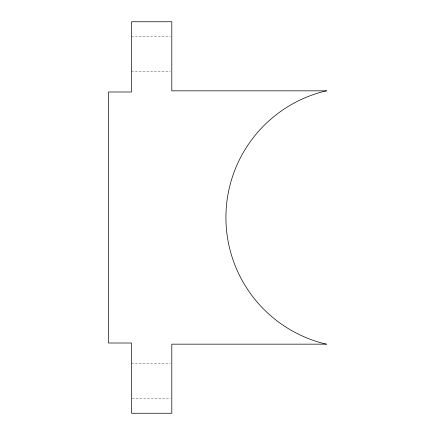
<?xml version="1.0" encoding="UTF-8"?>
<svg xmlns="http://www.w3.org/2000/svg" width="435" height="435" viewBox="0 0 435 435"><rect width="100%" height="100%" fill="white"/><g stroke="black" fill="none" stroke-linecap="round" stroke-linejoin="round"><path stroke-width="0.33" stroke-dasharray="2.17 1.63" d="M131.511 36.719L170.466 36.719M131.511 71.264L170.466 71.264M131.511 363.736L170.466 363.736M132.18 398.281L170.466 398.281"/><path stroke-width="0.65" d="M326.522 90.839L323.689 91.47A130.114 130.114 0 0 0 323.689 343.53L326.522 344.161L171.809 344.161L171.809 413.25L131.511 413.25L131.511 343.008L108.478 343.008L108.478 91.992L131.511 91.992L131.511 21.75L171.809 21.75L171.809 90.839L326.522 90.839"/></g></svg>
